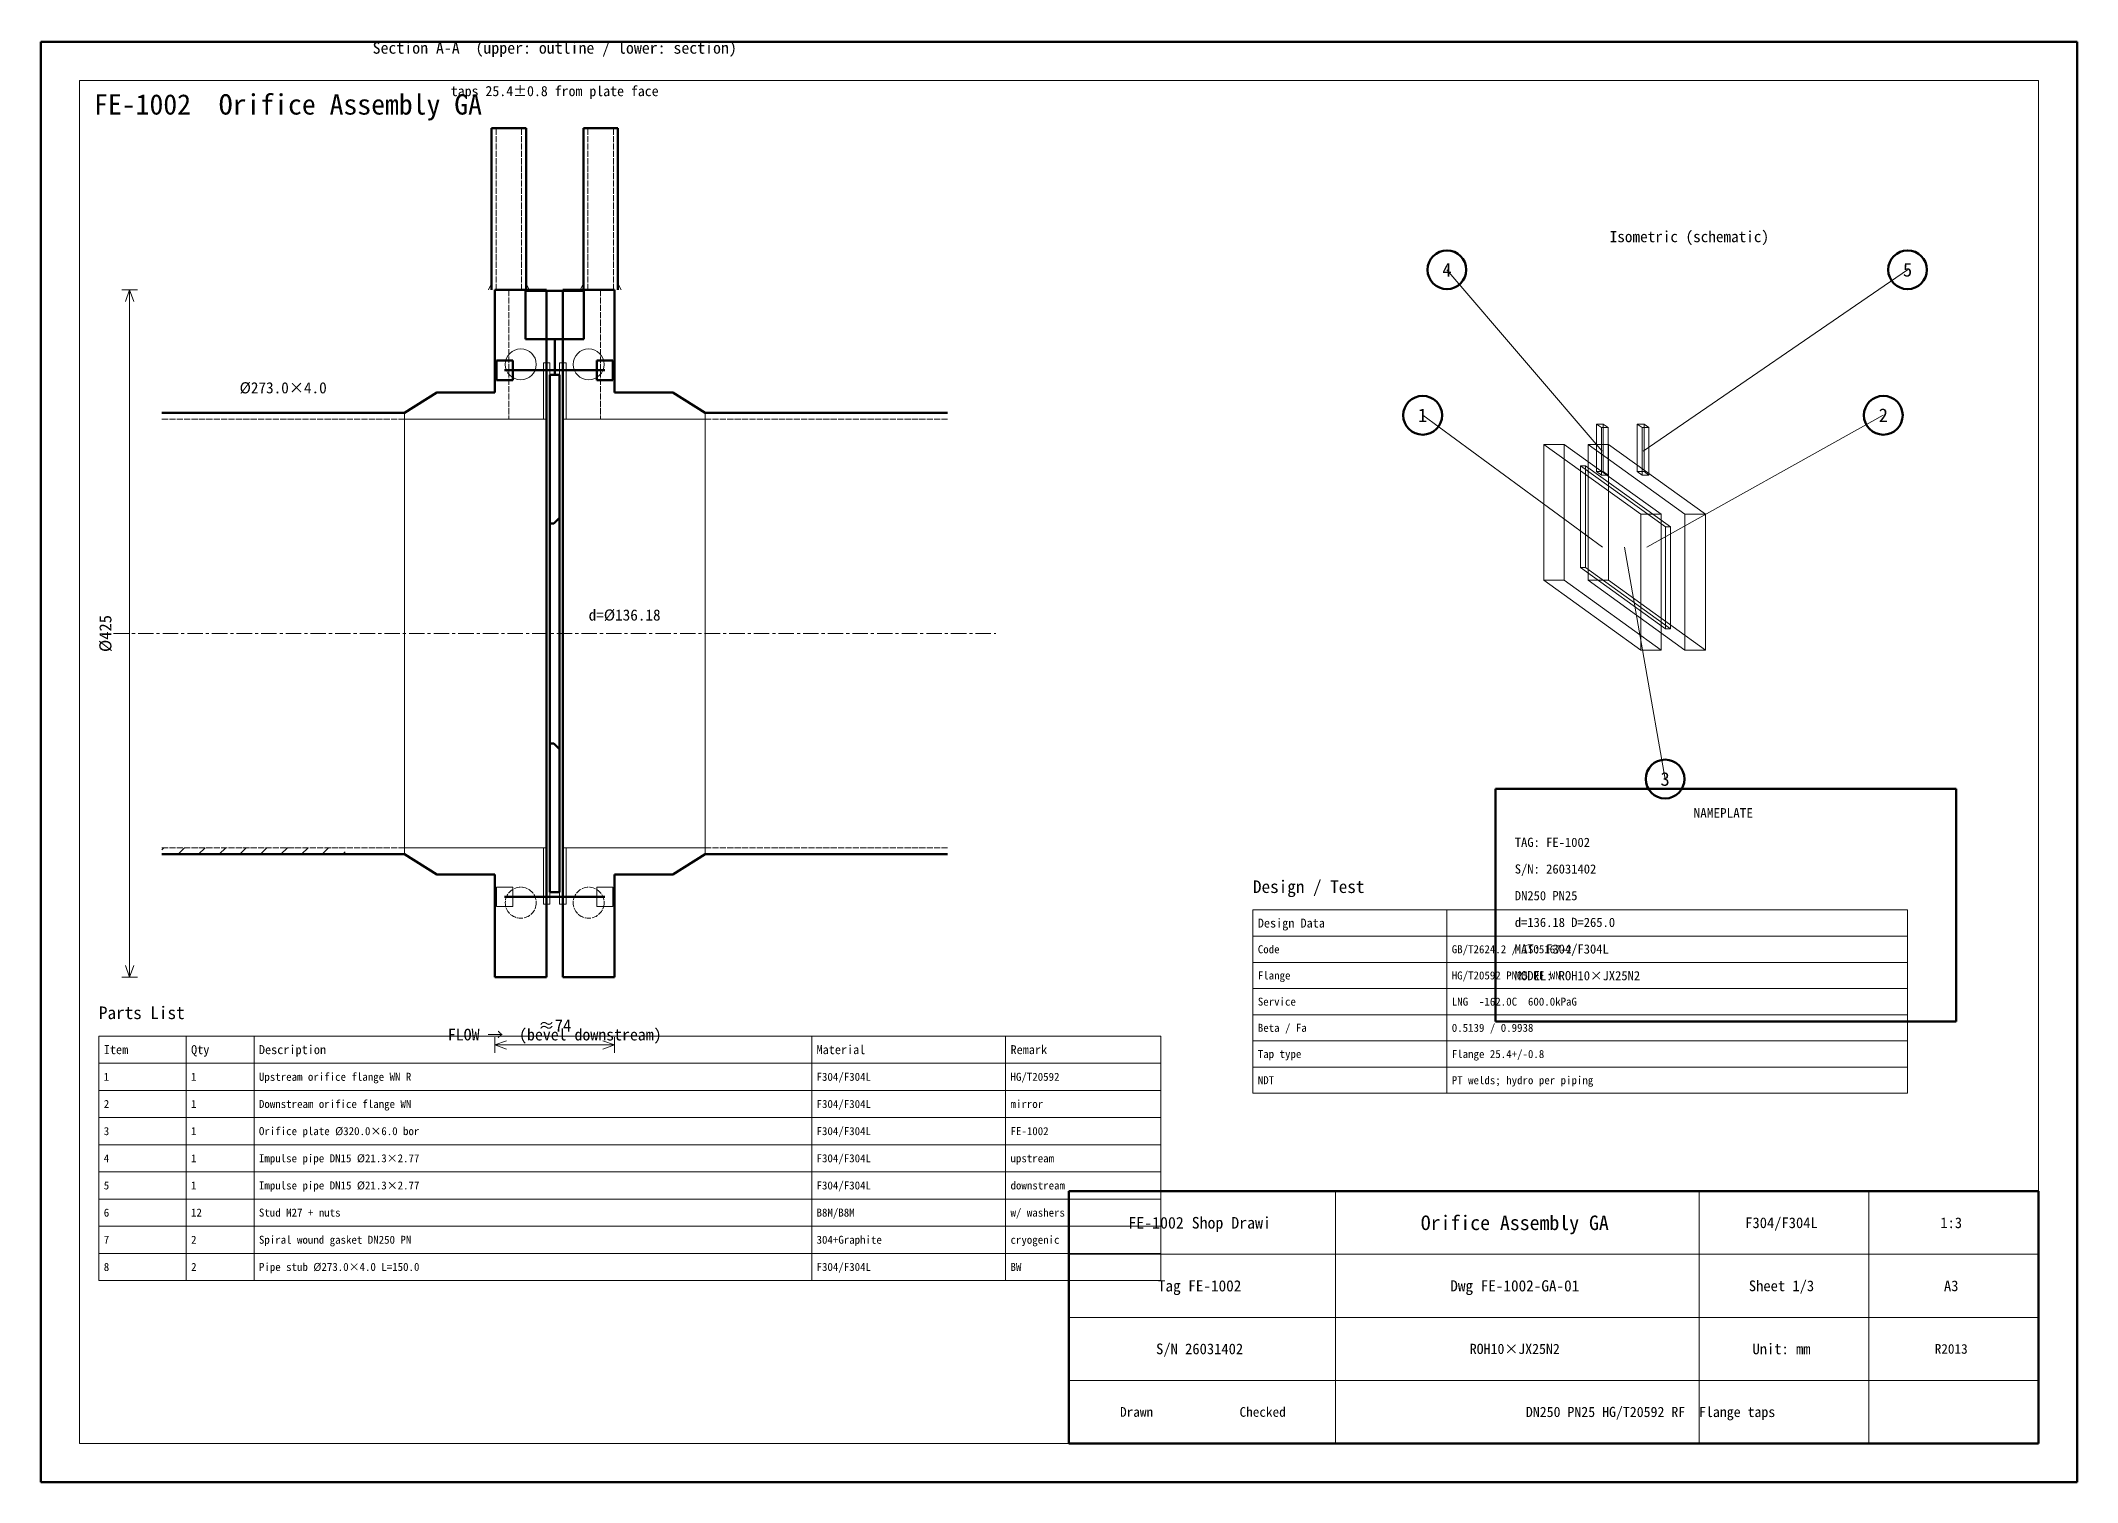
# Model space of a CAD drawing. Header units: millimetres. Extents: x 0 to 1360, y -183 to 551.
# Drawn here: x 0 to 420, y 0 to 297.2 of the extents above; entities that cross this region are included whole.
import ezdxf
from ezdxf.enums import TextEntityAlignment as Align

# ---------------------------------------------------------------- set-up
doc = ezdxf.new("R2010")
doc.units = ezdxf.units.MM
doc.linetypes.add('CENTER', pattern=[5.08, 3.175, -0.635, 0.635, -0.635])
doc.linetypes.add('DASHED', pattern=[1.524, 1.27, -0.254])
for name, color, linetype, lineweight in [('中心线', 1, 'CENTER', 18), ('剖面线', 8, 'Continuous', 13), ('图框', 7, 'Continuous', 18), ('文字', 7, 'Continuous', 18), ('标注', 3, 'Continuous', 18), ('细实线', 7, 'Continuous', 18), ('虚线', 8, 'DASHED', 18), ('表格', 7, 'Continuous', 18), ('轮廓', 7, 'Continuous', 60), ('轴测', 7, 'Continuous', 18)]:
    doc.layers.add(name, color=color, linetype=linetype, lineweight=lineweight)
doc.styles.add('CN', font='simhei.ttf')

msp = doc.modelspace()

# ---------------------------------------------------------------- linework, layer by layer
at = {"layer": '中心线', "linetype": 'CENTER', "lineweight": 18}
msp.add_line((15, 175), (197, 175), dxfattribs=at)
at = {"layer": '剖面线', "linetype": 'Continuous', "lineweight": 13}
for p, q in [((25, 130.41), (25.42, 130.83)), ((28.33, 129.5), (29.66, 130.83)), ((32.57, 129.5), (33.91, 130.83)), ((36.82, 129.5), (38.15, 130.83)), ((41.06, 129.5), (42.39, 130.83)), ((45.3, 129.5), (46.63, 130.83)), ((49.54, 129.5), (50.88, 130.83)), ((53.79, 129.5), (55.12, 130.83)), ((58.03, 129.5), (59.36, 130.83)), ((62.27, 129.5), (62.76, 129.99))]:
    msp.add_line(p, q, dxfattribs=at)
at = {"layer": '图框', "linetype": 'Continuous', "lineweight": 60}
for p, q in [((420, 297), (0, 297)), ((0, 297), (0, 0)), ((420, 0), (420, 297)), ((412, 60), (212, 60)), ((212, 60), (212, 8)), ((412, 8), (412, 60)), ((212, 8), (412, 8)), ((0, 0), (420, 0))]:
    msp.add_line(p, q, dxfattribs=at)
at = {"layer": '图框', "linetype": 'Continuous', "lineweight": 18}
for p, q in [((412, 289), (8, 289)), ((8, 289), (8, 8)), ((412, 8), (412, 289)), ((267, 8), (267, 60)), ((342, 8), (342, 60)), ((377, 8), (377, 60)), ((212, 47), (412, 47)), ((212, 34), (412, 34)), ((212, 21), (412, 21)), ((8, 8), (412, 8))]:
    msp.add_line(p, q, dxfattribs=at)
at = {"layer": '标注', "linetype": 'Continuous', "lineweight": 18}
for p, q in [((322.05, 212.59), (290, 250)), ((330.45, 212.59), (385, 250)), ((16.73, 245.83), (19.93, 245.83)), ((18.33, 245.83), (17.48, 243.43)), ((18.33, 104.17), (18.33, 245.83)), ((18.33, 245.83), (19.18, 243.43)), ((322.1, 192.8), (285, 220)), ((331.2, 192.8), (380, 220)), ((326.65, 192.8), (335, 145)), ((18.33, 104.17), (17.48, 106.57)), ((18.33, 104.17), (19.18, 106.57)), ((16.73, 104.17), (19.93, 104.17)), ((93.67, 88.57), (93.67, 91.77)), ((93.67, 90.17), (96.07, 91.02)), ((93.67, 90.17), (118.33, 90.17)), ((93.67, 90.17), (96.07, 89.32)), ((118.33, 90.17), (115.93, 91.02)), ((118.33, 90.17), (115.93, 89.32)), ((118.33, 88.57), (118.33, 91.77))]:
    msp.add_line(p, q, dxfattribs=at)
at = {"layer": '细实线', "linetype": 'Continuous', "lineweight": 18}
for p, q in [((92.32, 245.83), (92.98, 247.17)), ((100.75, 245.83), (100.08, 247.17)), ((111.25, 245.83), (111.92, 247.17)), ((119.68, 245.83), (119.02, 247.17)), ((103.67, 230.83), (104.33, 230.83)), ((103.67, 230.83), (103.67, 219.17)), ((105, 230.83), (104.33, 230.83)), ((104.33, 230.83), (104.33, 119.17)), ((105, 119.17), (105, 230.83)), ((107.67, 230.83), (107, 230.83)), ((107, 230.83), (107, 119.17)), ((108.33, 230.83), (107.67, 230.83)), ((107.67, 119.17), (107.67, 230.83)), ((108.33, 230.83), (108.33, 219.17)), ((75, 220.5), (75, 129.5)), ((75, 219.17), (104.33, 219.17)), ((137, 219.17), (107.67, 219.17)), ((137, 220.5), (137, 129.5)), ((75, 130.83), (104.33, 130.83)), ((103.67, 119.17), (103.67, 130.83)), ((137, 130.83), (107.67, 130.83)), ((108.33, 119.17), (108.33, 130.83)), ((97.33, 122.73), (94, 122.73)), ((94, 122.73), (94, 118.73)), ((97.33, 118.73), (97.33, 122.73)), ((118, 122.73), (114.67, 122.73)), ((114.67, 122.73), (114.67, 118.73)), ((118, 118.73), (118, 122.73)), ((94, 118.73), (97.33, 118.73)), ((103.67, 119.17), (104.33, 119.17)), ((104.33, 119.17), (105, 119.17)), ((107, 119.17), (107.67, 119.17)), ((108.33, 119.17), (107.67, 119.17)), ((114.67, 118.73), (118, 118.73))]:
    msp.add_line(p, q, dxfattribs=at)
for centre in [(99, 230.5), (113, 230.5)]:
    msp.add_circle(centre, 3.2, dxfattribs=at)
at = {"layer": '虚线', "linetype": 'DASHED', "lineweight": 18}
for p, q in [((93.91, 245.83), (93.91, 279.17)), ((99.16, 245.83), (99.16, 279.17)), ((112.84, 245.83), (112.84, 279.17)), ((118.09, 245.83), (118.09, 279.17)), ((96.53, 245.83), (96.53, 219.17)), ((115.47, 245.83), (115.47, 219.17)), ((25, 219.17), (75, 219.17)), ((137, 219.17), (187, 219.17)), ((25, 130.83), (75, 130.83)), ((137, 130.83), (187, 130.83))]:
    msp.add_line(p, q, dxfattribs=at)
for centre in [(99, 119.5), (113, 119.5)]:
    msp.add_circle(centre, 3.2, dxfattribs=at)
at = {"layer": '表格', "linetype": 'Continuous', "lineweight": 18}
for p, q in [((290, 118), (250, 118)), ((250, 118), (250, 112.6)), ((290, 112.6), (290, 118)), ((385, 118), (290, 118)), ((290, 118), (290, 112.6)), ((385, 112.6), (385, 118)), ((250, 112.6), (290, 112.6)), ((290, 112.6), (250, 112.6)), ((250, 112.6), (250, 107.2)), ((290, 112.6), (385, 112.6)), ((290, 107.2), (290, 112.6)), ((385, 112.6), (290, 112.6)), ((290, 112.6), (290, 107.2)), ((385, 107.2), (385, 112.6)), ((250, 107.2), (290, 107.2)), ((290, 107.2), (250, 107.2)), ((250, 107.2), (250, 101.8)), ((290, 107.2), (385, 107.2)), ((290, 101.8), (290, 107.2)), ((385, 107.2), (290, 107.2)), ((290, 107.2), (290, 101.8)), ((385, 101.8), (385, 107.2)), ((250, 101.8), (290, 101.8)), ((290, 101.8), (250, 101.8)), ((250, 101.8), (250, 96.4)), ((290, 101.8), (385, 101.8)), ((290, 96.4), (290, 101.8)), ((385, 101.8), (290, 101.8)), ((290, 101.8), (290, 96.4)), ((385, 96.4), (385, 101.8)), ((250, 96.4), (290, 96.4)), ((290, 96.4), (250, 96.4)), ((250, 96.4), (250, 91)), ((290, 96.4), (385, 96.4)), ((290, 91), (290, 96.4)), ((385, 96.4), (290, 96.4)), ((290, 96.4), (290, 91)), ((385, 91), (385, 96.4)), ((30, 92), (12, 92)), ((12, 92), (12, 86.4)), ((30, 86.4), (30, 92)), ((44, 92), (30, 92)), ((30, 92), (30, 86.4)), ((44, 86.4), (44, 92)), ((159, 92), (44, 92)), ((44, 92), (44, 86.4)), ((159, 86.4), (159, 92)), ((199, 92), (159, 92)), ((159, 92), (159, 86.4)), ((199, 86.4), (199, 92)), ((231, 92), (199, 92)), ((199, 92), (199, 86.4)), ((231, 86.4), (231, 92)), ((250, 91), (290, 91)), ((290, 91), (250, 91)), ((250, 91), (250, 85.6)), ((290, 91), (385, 91)), ((290, 85.6), (290, 91)), ((385, 91), (290, 91)), ((290, 91), (290, 85.6)), ((385, 85.6), (385, 91)), ((12, 86.4), (30, 86.4)), ((30, 86.4), (12, 86.4)), ((12, 86.4), (12, 80.8)), ((30, 86.4), (44, 86.4)), ((30, 80.8), (30, 86.4)), ((44, 86.4), (30, 86.4)), ((30, 86.4), (30, 80.8)), ((44, 86.4), (159, 86.4)), ((44, 80.8), (44, 86.4)), ((159, 86.4), (44, 86.4)), ((44, 86.4), (44, 80.8)), ((159, 86.4), (199, 86.4)), ((159, 80.8), (159, 86.4)), ((199, 86.4), (159, 86.4)), ((159, 86.4), (159, 80.8)), ((199, 86.4), (231, 86.4)), ((199, 80.8), (199, 86.4)), ((231, 86.4), (199, 86.4)), ((199, 86.4), (199, 80.8)), ((231, 80.8), (231, 86.4)), ((250, 85.6), (290, 85.6)), ((290, 85.6), (250, 85.6)), ((250, 85.6), (250, 80.2)), ((290, 85.6), (385, 85.6)), ((290, 80.2), (290, 85.6)), ((385, 85.6), (290, 85.6)), ((290, 85.6), (290, 80.2)), ((385, 80.2), (385, 85.6)), ((12, 80.8), (30, 80.8)), ((30, 80.8), (12, 80.8)), ((12, 80.8), (12, 75.2)), ((30, 80.8), (44, 80.8)), ((30, 75.2), (30, 80.8)), ((44, 80.8), (30, 80.8)), ((30, 80.8), (30, 75.2)), ((44, 80.8), (159, 80.8)), ((44, 75.2), (44, 80.8)), ((159, 80.8), (44, 80.8)), ((44, 80.8), (44, 75.2)), ((159, 80.8), (199, 80.8)), ((159, 75.2), (159, 80.8)), ((199, 80.8), (159, 80.8)), ((159, 80.8), (159, 75.2)), ((199, 80.8), (231, 80.8)), ((199, 75.2), (199, 80.8)), ((231, 80.8), (199, 80.8)), ((199, 80.8), (199, 75.2)), ((231, 75.2), (231, 80.8)), ((250, 80.2), (290, 80.2)), ((290, 80.2), (385, 80.2)), ((12, 75.2), (30, 75.2)), ((30, 75.2), (12, 75.2)), ((12, 75.2), (12, 69.6)), ((30, 75.2), (44, 75.2)), ((30, 69.6), (30, 75.2)), ((44, 75.2), (30, 75.2)), ((30, 75.2), (30, 69.6)), ((44, 75.2), (159, 75.2)), ((44, 69.6), (44, 75.2)), ((159, 75.2), (44, 75.2)), ((44, 75.2), (44, 69.6)), ((159, 75.2), (199, 75.2)), ((159, 69.6), (159, 75.2)), ((199, 75.2), (159, 75.2)), ((159, 75.2), (159, 69.6)), ((199, 75.2), (231, 75.2)), ((199, 69.6), (199, 75.2)), ((231, 75.2), (199, 75.2)), ((199, 75.2), (199, 69.6)), ((231, 69.6), (231, 75.2)), ((12, 69.6), (30, 69.6)), ((30, 69.6), (12, 69.6)), ((12, 69.6), (12, 64)), ((30, 69.6), (44, 69.6)), ((30, 64), (30, 69.6)), ((44, 69.6), (30, 69.6)), ((30, 69.6), (30, 64)), ((44, 69.6), (159, 69.6)), ((44, 64), (44, 69.6)), ((159, 69.6), (44, 69.6)), ((44, 69.6), (44, 64)), ((159, 69.6), (199, 69.6)), ((159, 64), (159, 69.6)), ((199, 69.6), (159, 69.6)), ((159, 69.6), (159, 64)), ((199, 69.6), (231, 69.6)), ((199, 64), (199, 69.6)), ((231, 69.6), (199, 69.6)), ((199, 69.6), (199, 64)), ((231, 64), (231, 69.6)), ((12, 64), (30, 64)), ((30, 64), (12, 64)), ((12, 64), (12, 58.4)), ((30, 64), (44, 64)), ((30, 58.4), (30, 64)), ((44, 64), (30, 64)), ((30, 64), (30, 58.4)), ((44, 64), (159, 64)), ((44, 58.4), (44, 64)), ((159, 64), (44, 64)), ((44, 64), (44, 58.4)), ((159, 64), (199, 64)), ((159, 58.4), (159, 64)), ((199, 64), (159, 64)), ((159, 64), (159, 58.4)), ((199, 64), (231, 64)), ((199, 58.4), (199, 64)), ((231, 64), (199, 64)), ((199, 64), (199, 58.4)), ((231, 58.4), (231, 64)), ((12, 58.4), (30, 58.4)), ((30, 58.4), (12, 58.4)), ((12, 58.4), (12, 52.8)), ((30, 58.4), (44, 58.4)), ((30, 52.8), (30, 58.4)), ((44, 58.4), (30, 58.4)), ((30, 58.4), (30, 52.8)), ((44, 58.4), (159, 58.4)), ((44, 52.8), (44, 58.4)), ((159, 58.4), (44, 58.4)), ((44, 58.4), (44, 52.8)), ((159, 58.4), (199, 58.4)), ((159, 52.8), (159, 58.4)), ((199, 58.4), (159, 58.4)), ((159, 58.4), (159, 52.8)), ((199, 58.4), (231, 58.4)), ((199, 52.8), (199, 58.4)), ((231, 58.4), (199, 58.4)), ((199, 58.4), (199, 52.8)), ((231, 52.8), (231, 58.4)), ((12, 52.8), (30, 52.8)), ((30, 52.8), (12, 52.8)), ((12, 52.8), (12, 47.2)), ((30, 52.8), (44, 52.8)), ((30, 47.2), (30, 52.8)), ((44, 52.8), (30, 52.8)), ((30, 52.8), (30, 47.2)), ((44, 52.8), (159, 52.8)), ((44, 47.2), (44, 52.8)), ((159, 52.8), (44, 52.8)), ((44, 52.8), (44, 47.2)), ((159, 52.8), (199, 52.8)), ((159, 47.2), (159, 52.8)), ((199, 52.8), (159, 52.8)), ((159, 52.8), (159, 47.2)), ((199, 52.8), (231, 52.8)), ((199, 47.2), (199, 52.8)), ((231, 52.8), (199, 52.8)), ((199, 52.8), (199, 47.2)), ((231, 47.2), (231, 52.8)), ((12, 47.2), (30, 47.2)), ((30, 47.2), (12, 47.2)), ((12, 47.2), (12, 41.6)), ((30, 47.2), (44, 47.2)), ((30, 41.6), (30, 47.2)), ((44, 47.2), (30, 47.2)), ((30, 47.2), (30, 41.6)), ((44, 47.2), (159, 47.2)), ((44, 41.6), (44, 47.2)), ((159, 47.2), (44, 47.2)), ((44, 47.2), (44, 41.6)), ((159, 47.2), (199, 47.2)), ((159, 41.6), (159, 47.2)), ((199, 47.2), (159, 47.2)), ((159, 47.2), (159, 41.6)), ((199, 47.2), (231, 47.2)), ((199, 41.6), (199, 47.2)), ((231, 47.2), (199, 47.2)), ((199, 47.2), (199, 41.6)), ((231, 41.6), (231, 47.2)), ((12, 41.6), (30, 41.6)), ((30, 41.6), (44, 41.6)), ((44, 41.6), (159, 41.6)), ((159, 41.6), (199, 41.6)), ((199, 41.6), (231, 41.6))]:
    msp.add_line(p, q, dxfattribs=at)
at = {"layer": '轮廓', "linetype": 'Continuous', "lineweight": 60}
for p, q in [((92.98, 245.83), (92.98, 279.17)), ((92.98, 279.17), (100.08, 279.17)), ((100.08, 245.83), (100.08, 279.17)), ((111.92, 245.83), (111.92, 279.17)), ((111.92, 279.17), (119.02, 279.17)), ((119.02, 245.83), (119.02, 279.17)), ((104.33, 245.83), (93.67, 245.83)), ((93.67, 245.83), (93.67, 224.67)), ((112, 245.67), (100, 245.67)), ((100, 245.67), (100, 235.67)), ((104.33, 230.83), (104.33, 245.83)), ((107.67, 230.83), (107.67, 245.83)), ((107.67, 245.83), (118.33, 245.83)), ((112, 235.67), (112, 245.67)), ((118.33, 245.83), (118.33, 224.67)), ((100, 235.67), (112, 235.67)), ((106, 228.33), (106, 235.67)), ((97.33, 231.27), (94, 231.27)), ((94, 231.27), (94, 227.27)), ((97.33, 227.27), (97.33, 231.27)), ((118, 231.27), (114.67, 231.27)), ((114.67, 231.27), (114.67, 227.27)), ((118, 227.27), (118, 231.27)), ((94, 227.27), (97.33, 227.27)), ((95.67, 229.27), (116.33, 229.27)), ((104.33, 230.83), (104.33, 119.17)), ((107, 228.33), (105, 228.33)), ((105, 228.33), (105, 121.67)), ((107, 121.67), (107, 228.33)), ((107.67, 230.83), (107.67, 119.17)), ((114.67, 227.27), (118, 227.27)), ((81.67, 224.67), (75, 220.5)), ((93.67, 224.67), (81.67, 224.67)), ((118.33, 224.67), (130.33, 224.67)), ((130.33, 224.67), (137, 220.5)), ((25, 220.5), (75, 220.5)), ((137, 220.5), (187, 220.5)), ((105, 197.7), (105.83, 197.7)), ((105, 197.7), (105, 152.3)), ((105.83, 197.7), (107, 198.86)), ((107, 198.86), (107, 151.14)), ((105, 152.3), (105.83, 152.3)), ((105.83, 152.3), (107, 151.14)), ((395, 143), (300, 143)), ((300, 143), (300, 95)), ((395, 95), (395, 143)), ((25, 129.5), (75, 129.5)), ((81.67, 125.33), (75, 129.5)), ((130.33, 125.33), (137, 129.5)), ((137, 129.5), (187, 129.5)), ((93.67, 125.33), (81.67, 125.33)), ((93.67, 104.17), (93.67, 125.33)), ((118.33, 104.17), (118.33, 125.33)), ((118.33, 125.33), (130.33, 125.33)), ((95.67, 120.73), (116.33, 120.73)), ((104.33, 119.17), (104.33, 104.17)), ((105, 121.67), (107, 121.67)), ((107.67, 119.17), (107.67, 104.17)), ((104.33, 104.17), (93.67, 104.17)), ((107.67, 104.17), (118.33, 104.17)), ((300, 95), (395, 95))]:
    msp.add_line(p, q, dxfattribs=at)
for centre in [(290, 250), (385, 250), (285, 220), (380, 220), (335, 145)]:
    msp.add_circle(centre, 4, dxfattribs=at)
at = {"layer": '轴测', "linetype": 'Continuous', "lineweight": 18}
for p, q in [((320.85, 218.2), (322.25, 218.2)), ((321.85, 217.48), (320.85, 218.2)), ((320.85, 208.4), (320.85, 218.2)), ((323.25, 217.48), (321.85, 217.48)), ((321.85, 207.68), (321.85, 217.48)), ((322.25, 218.2), (323.25, 217.48)), ((322.25, 208.4), (322.25, 218.2)), ((323.25, 207.68), (323.25, 217.48)), ((329.25, 218.2), (330.65, 218.2)), ((330.25, 217.48), (329.25, 218.2)), ((329.25, 208.4), (329.25, 218.2)), ((331.65, 217.48), (330.25, 217.48)), ((330.25, 207.68), (330.25, 217.48)), ((330.65, 218.2), (331.65, 217.48)), ((330.65, 208.4), (330.65, 218.2)), ((331.65, 207.68), (331.65, 217.48)), ((310, 214), (314.2, 214)), ((330, 199.6), (310, 214)), ((310, 186), (310, 214)), ((314.2, 214), (334.2, 199.6)), ((314.2, 186), (314.2, 214)), ((319.1, 214), (323.3, 214)), ((339.1, 199.6), (319.1, 214)), ((319.1, 186), (319.1, 214)), ((323.3, 214), (343.3, 199.6)), ((323.3, 186), (323.3, 214)), ((317.55, 209.6), (318.6, 209.6)), ((335.05, 197), (317.55, 209.6)), ((317.55, 188.6), (317.55, 209.6)), ((318.6, 209.6), (336.1, 197)), ((318.6, 188.6), (318.6, 209.6)), ((320.85, 208.4), (322.25, 208.4)), ((321.85, 207.68), (320.85, 208.4)), ((323.25, 207.68), (321.85, 207.68)), ((322.25, 208.4), (323.25, 207.68)), ((329.25, 208.4), (330.65, 208.4)), ((330.25, 207.68), (329.25, 208.4)), ((331.65, 207.68), (330.25, 207.68)), ((330.65, 208.4), (331.65, 207.68)), ((334.2, 199.6), (330, 199.6)), ((330, 171.6), (330, 199.6)), ((334.2, 171.6), (334.2, 199.6)), ((343.3, 199.6), (339.1, 199.6)), ((339.1, 171.6), (339.1, 199.6)), ((343.3, 171.6), (343.3, 199.6)), ((336.1, 197), (335.05, 197)), ((335.05, 176), (335.05, 197)), ((336.1, 176), (336.1, 197)), ((310, 186), (314.2, 186)), ((330, 171.6), (310, 186)), ((314.2, 186), (334.2, 171.6)), ((317.55, 188.6), (318.6, 188.6)), ((335.05, 176), (317.55, 188.6)), ((318.6, 188.6), (336.1, 176)), ((319.1, 186), (323.3, 186)), ((339.1, 171.6), (319.1, 186)), ((323.3, 186), (343.3, 171.6)), ((336.1, 176), (335.05, 176)), ((334.2, 171.6), (330, 171.6)), ((343.3, 171.6), (339.1, 171.6))]:
    msp.add_line(p, q, dxfattribs=at)

# ---------------------------------------------------------------- texts
at = {"layer": '文字', "style": 'CN'}
for s, height, p in [('Section A-A  (upper: outline / lower: section)', 2.4, (106, 293.83)), ('Isometric (schematic)', 2.3, (340, 255))]:
    msp.add_text(s, height=height, dxfattribs=at).set_placement(p, align=Align.BOTTOM_CENTER)
for s, height, p in [('FE-1002  Orifice Assembly GA', 4.2, (11, 282)), ('TAG: FE-1002', 1.9, (304, 131)), ('S/N: 26031402', 1.9, (304, 125.5)), ('Design / Test', 2.6, (250, 121.5)), ('DN250 PN25', 1.9, (304, 120)), ('d=136.18 D=265.0', 1.9, (304, 114.5)), ('MAT: F304/F304L', 1.9, (304, 109)), ('MODEL: ROH10×JX25N2', 1.9, (304, 103.5)), ('Parts List', 2.6, (12, 95.5))]:
    msp.add_text(s, height=height, dxfattribs=at).set_placement(p)
for s, height, p in [('4', 2.8, (290, 250)), ('5', 2.8, (385, 250)), ('1', 2.8, (285, 220)), ('2', 2.8, (380, 220)), ('3', 2.8, (335, 145)), ('NAMEPLATE', 2, (347, 138)), ('FE-1002 Shop Drawi', 2.4, (239, 53.5)), ('Orifice Assembly GA', 3, (304, 53.5)), ('F304/F304L', 2.2, (359, 53.5)), ('1:3', 2.2, (394, 53.5)), ('Tag FE-1002', 2.3, (239, 40.5)), ('Dwg FE-1002-GA-01', 2.3, (304, 40.5)), ('Sheet 1/3', 2.2, (359, 40.5)), ('A3', 2.2, (394, 40.5)), ('S/N 26031402', 2.2, (239, 27.5)), ('ROH10×JX25N2', 2.1, (304, 27.5)), ('Unit: mm', 2.2, (359, 27.5)), ('R2013', 2, (394, 27.5)), ('Drawn', 2, (226, 14.5)), ('Checked', 2, (252, 14.5)), ('DN250 PN25 HG/T20592 RF  Flange taps', 2.1, (332, 14.5))]:
    msp.add_text(s, height=height, dxfattribs=at).set_placement(p, align=Align.MIDDLE_CENTER)
at = {"layer": '标注', "style": 'CN'}
for s, height, p in [('taps 25.4±0.8 from plate face', 2.1, (106, 285.17)), ('Ø273.0×4.0', 2.3, (50, 223.83)), ('≈74', 2.5, (106, 92.17))]:
    msp.add_text(s, height=height, dxfattribs=at).set_placement(p, align=Align.BOTTOM_CENTER)
msp.add_text('Ø425', height=2.5, rotation=90, dxfattribs=at).set_placement((13.33, 175), align=Align.MIDDLE_CENTER)
msp.add_text('d=Ø136.18', height=2.3, dxfattribs=at).set_placement((113, 177.67))
msp.add_text('FLOW →  (bevel downstream)', height=2.4, dxfattribs=at).set_placement((106, 93.5), align=Align.TOP_CENTER)
at = {"layer": '表格', "style": 'CN'}
for s, height, p in [('Design Data', 1.85, (251, 115.3)), ('Code', 1.65, (251, 109.9)), ('GB/T2624.2 / ISO5167-2', 1.65, (291, 109.9)), ('Flange', 1.65, (251, 104.5)), ('HG/T20592 PN25 RF WN', 1.65, (291, 104.5)), ('Service', 1.65, (251, 99.1)), ('LNG  -162.0C  600.0kPaG', 1.65, (291, 99.1)), ('Beta / Fa', 1.65, (251, 93.7)), ('0.5139 / 0.9938', 1.65, (291, 93.7)), ('Item', 1.85, (13, 89.2)), ('Qty', 1.85, (31, 89.2)), ('Description', 1.85, (45, 89.2)), ('Material', 1.85, (160, 89.2)), ('Remark', 1.85, (200, 89.2)), ('Tap type', 1.65, (251, 88.3)), ('Flange 25.4+/-0.8', 1.65, (291, 88.3)), ('1', 1.65, (13, 83.6)), ('1', 1.65, (31, 83.6)), ('Upstream orifice flange WN R', 1.65, (45, 83.6)), ('F304/F304L', 1.65, (160, 83.6)), ('HG/T20592', 1.65, (200, 83.6)), ('NDT', 1.65, (251, 82.9)), ('PT welds; hydro per piping', 1.65, (291, 82.9)), ('2', 1.65, (13, 78)), ('1', 1.65, (31, 78)), ('Downstream orifice flange WN', 1.65, (45, 78)), ('F304/F304L', 1.65, (160, 78)), ('mirror', 1.65, (200, 78)), ('3', 1.65, (13, 72.4)), ('1', 1.65, (31, 72.4)), ('Orifice plate Ø320.0×6.0 bor', 1.65, (45, 72.4)), ('F304/F304L', 1.65, (160, 72.4)), ('FE-1002', 1.65, (200, 72.4)), ('4', 1.65, (13, 66.8)), ('1', 1.65, (31, 66.8)), ('Impulse pipe DN15 Ø21.3×2.77', 1.65, (45, 66.8)), ('F304/F304L', 1.65, (160, 66.8)), ('upstream', 1.65, (200, 66.8)), ('5', 1.65, (13, 61.2)), ('1', 1.65, (31, 61.2)), ('Impulse pipe DN15 Ø21.3×2.77', 1.65, (45, 61.2)), ('F304/F304L', 1.65, (160, 61.2)), ('downstream', 1.65, (200, 61.2)), ('6', 1.65, (13, 55.6)), ('12', 1.65, (31, 55.6)), ('Stud M27 + nuts', 1.65, (45, 55.6)), ('B8M/B8M', 1.65, (160, 55.6)), ('w/ washers', 1.65, (200, 55.6)), ('7', 1.65, (13, 50)), ('2', 1.65, (31, 50)), ('Spiral wound gasket DN250 PN', 1.65, (45, 50)), ('304+Graphite', 1.65, (160, 50)), ('cryogenic', 1.65, (200, 50)), ('8', 1.65, (13, 44.4)), ('2', 1.65, (31, 44.4)), ('Pipe stub Ø273.0×4.0 L=150.0', 1.65, (45, 44.4)), ('F304/F304L', 1.65, (160, 44.4)), ('BW', 1.65, (200, 44.4))]:
    msp.add_text(s, height=height, dxfattribs=at).set_placement(p, align=Align.MIDDLE_LEFT)

doc.saveas('drawing.dxf')
